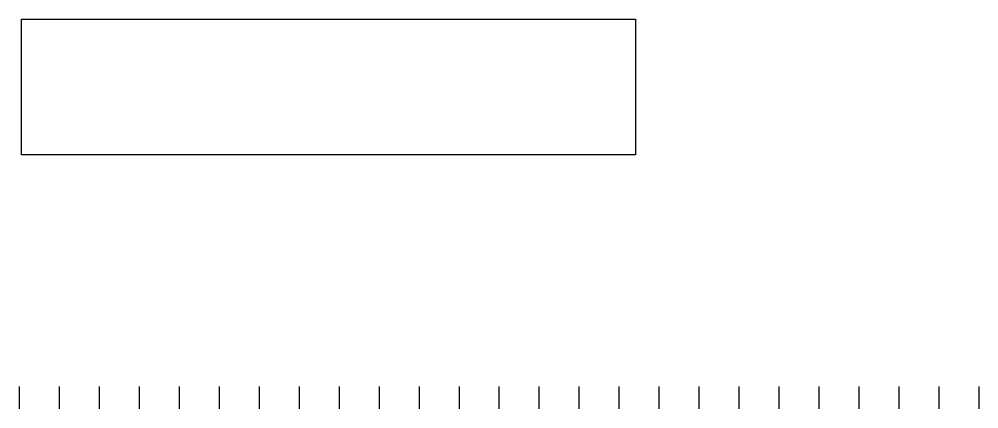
# Model space of a CAD drawing. Extents: x 699 to 13006, y 967 to 6587.
# Drawn here: x 699 to 4101, y 4858 to 6238 of the extents above; entities that cross this region are included whole.
import ezdxf

# ---------------------------------------------------------------- set-up
doc = ezdxf.new("R2010")
doc.units = 0
doc.layers.add('Plantilla_LASERCUT_Illustrator_V2.0', color=7, linetype='CONTINUOUS')

msp = doc.modelspace()

# ---------------------------------------------------------------- linework, layer by layer
at = {"layer": 'Plantilla_LASERCUT_Illustrator_V2.0', "color": 7}
msp.add_lwpolyline([(707.183982, 6237.807769), (2883.875928, 6237.807769), (2883.875928, 5757.272781), (707.183982, 5757.272781)], close=True, dxfattribs=at)
for points in [[(699.320283, 4937.193202), (699.320283, 4858.189204)], [(841.052679, 4937.193202), (841.052679, 4858.189204)], [(982.785175, 4937.193202), (982.785175, 4858.189204)], [(1124.517572, 4937.193202), (1124.517572, 4858.189204)], [(1266.249968, 4937.193202), (1266.249968, 4858.189204)], [(1407.982365, 4937.193202), (1407.982365, 4858.189204)], [(1549.713861, 4937.193202), (1549.713861, 4858.189204)], [(1691.446258, 4937.193202), (1691.446258, 4858.189204)], [(1833.178654, 4937.193202), (1833.178654, 4858.189204)], [(1974.911051, 4937.193202), (1974.911051, 4858.189204)], [(2116.643047, 4937.193202), (2116.643047, 4858.189204)], [(2258.375944, 4937.193202), (2258.375944, 4858.189204)], [(2400.10734, 4937.193202), (2400.10734, 4858.189204)], [(2541.839736, 4937.193202), (2541.839736, 4858.189204)], [(2683.572233, 4937.193202), (2683.572233, 4858.189204)], [(2825.304629, 4937.193202), (2825.304629, 4858.189204)], [(2967.037026, 4937.193202), (2967.037026, 4858.189204)], [(3108.769422, 4937.193202), (3108.769422, 4858.189204)], [(3250.501919, 4937.193202), (3250.501919, 4858.189204)], [(3392.234315, 4937.193202), (3392.234315, 4858.189204)], [(3533.966712, 4937.193202), (3533.966712, 4858.189204)], [(3675.698108, 4937.193202), (3675.698108, 4858.189204)], [(3817.430605, 4937.193202), (3817.430605, 4858.189204)], [(3959.163001, 4937.193202), (3959.163001, 4858.189204)], [(4100.895397, 4937.193202), (4100.895397, 4858.189204)]]:
    msp.add_lwpolyline(points, dxfattribs=at)

doc.saveas('drawing.dxf')
